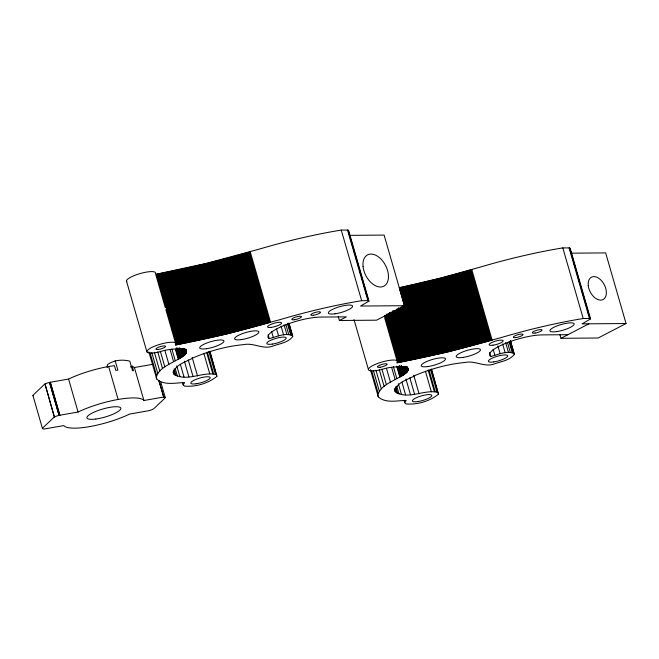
<?xml version="1.0" encoding="UTF-8"?>
<svg xmlns="http://www.w3.org/2000/svg" width="659" height="659" viewBox="0 0 659 659"><rect width="100%" height="100%" fill="white"/><g stroke="black" fill="none" stroke-linecap="round" stroke-linejoin="round"><path stroke-width="0.99" d="M107.203 367.541L107.392 364.732C113.801 359.896 122.17 359.336 129.757 361.107L132.475 370.523L133.538 370.828L132.179 366.124L130.482 366.997M349.361 235.354L384.106 235.082L404.486 305.71L360.547 306.048L368.999 301.13L367.911 300.652L361.651 300.693A176.027 41.69 -16.1 0 0 279.375 319.829L226.688 334.022L175.22 345.102A15.132 3.583 -16.1 0 0 165.409 342.977A15.132 3.583 -16.1 0 0 147.221 350.662A15.132 3.583 -16.1 0 0 158.934 351.98A29.77 7.051 -16.1 0 1 161.2 351.412C169.132 348.141 201.382 346.099 178.26 359.221A29.77 7.051 -16.1 0 1 177.024 359.855C169.445 364.336 158.803 368.093 156.232 377.335L156.727 379.024C164.009 385.779 175.673 382.706 184.627 382.599L183.144 384.881L184.594 386.141C195.88 386.99 208.12 383.505 216.885 376.371L209.933 351.181M431.497 368.999L438.449 394.189C429.676 401.331 417.444 404.807 406.15 403.959L404.708 402.698L406.191 400.417C397.237 400.524 385.564 403.596 378.291 396.85L377.788 395.161C380.358 385.91 391.009 382.154 398.58 377.673A29.77 7.051 -16.1 0 0 399.824 377.039C422.946 363.925 390.696 365.959 382.764 369.229A29.77 7.051 -16.1 0 0 380.498 369.798A15.132 3.583 -16.1 0 1 368.785 368.488A15.132 3.583 -16.1 0 1 386.965 360.803A15.132 3.583 -16.1 0 1 396.776 362.92L448.244 351.848L500.931 337.647A176.027 41.69 -16.1 0 1 583.207 318.511L589.476 318.47L590.555 318.948L582.103 323.866L626.05 323.528L605.662 252.908L570.916 253.18M288.98 323.099L292.736 336.51C288.444 342.392 280.124 343.603 273.609 345.802C263.353 350.226 254.069 342.392 243.641 344.632C226.449 346.206 209.62 350.934 193.713 357.557C187.189 361.667 173.778 364.575 173.589 373.892C186.332 382.739 203.096 370.877 216.729 374.716M510.536 340.925L514.3 354.336C510 360.218 501.68 361.429 495.173 363.62C484.917 368.051 475.633 360.218 465.205 362.45C448.005 364.032 431.184 368.76 415.269 375.375C408.745 379.485 395.334 382.401 395.153 391.718C407.896 400.557 424.66 388.695 438.293 392.542M155.672 274.325L206.3 263.402L258.987 249.201A176.027 41.69 -16.1 0 1 341.263 230.073L348.117 230.106L349.081 234.044M419.643 358.356L399.255 287.736L440.13 278.172L480.551 267.027A176.027 41.69 -16.1 0 1 562.827 247.891L569.681 247.924L571.213 253.822M338.273 316.559L339.401 320.488L346.37 316.864L320.381 317.086A31.714 7.513 -16.1 0 0 282.942 325.958A31.714 7.513 -16.1 0 0 269.267 338.66L268.139 334.731M404.486 305.71L376.594 320.183L339.401 320.488M559.829 334.385L560.966 338.306L588.882 323.816M626.05 323.528L598.15 338.001L560.966 338.306M269.267 338.66C276.541 336.864 285.396 332.268 292.654 335.851M489.695 352.557L490.831 356.478C498.097 354.682 506.952 350.094 514.218 353.677M33.255 395.87A5.041 1.194 -16.1 0 1 33.263 395.005L44.128 384.667A5.041 1.194 -16.1 0 1 50.183 382.286L68.577 379.065A42.16 9.984 -16.1 0 1 108.636 366.503L114.411 365.646L115.77 370.358L117.854 370.136L115.144 360.72M59.697 415.244L78.083 412.015A42.16 9.984 -16.1 0 1 143.917 400.491L162.098 397.303A5.041 1.194 -16.1 0 1 164.939 398.127L154.066 408.465A5.041 1.194 -16.1 0 1 148.44 410.763L129.625 414.066A42.16 9.984 -16.1 0 1 63.799 425.599L45.018 428.877A5.041 1.194 -16.1 0 1 42.769 427.955L53.643 417.625A5.041 1.194 -16.1 0 1 59.697 415.244L50.183 382.286M132.179 366.124L134.403 367.533L152.591 364.345A5.041 1.194 -16.1 0 1 153.185 364.254M567.934 334.69L541.945 334.904A31.714 7.513 -16.1 0 0 504.506 343.776A31.714 7.513 -16.1 0 0 490.831 356.478M570.175 248.328L590.555 318.948M569.681 247.924L590.06 318.544M572.341 257.751L573.19 260.692M573.758 262.653L575.175 267.554M578.289 278.345L579.137 281.286M582.251 292.077L583.1 295.018M583.668 296.978L585.085 301.888M588.199 312.679L589.047 315.62M569.088 247.85L589.476 318.47M562.827 247.891L583.207 318.511M510.338 340.604L514.3 354.336M509.704 341.955L512.817 352.746M509.11 341.815L512.224 352.598M507.512 342.598L510.346 352.408M505.642 342.622L508.476 352.425M502.628 343.924L505.173 352.746M497.866 345.843L500.132 353.685M471.778 269.58L492.166 340.209M470.905 269.836L491.284 340.456M493.113 349.229L494.81 355.119M470.024 270.083L490.411 340.711M469.15 270.338L489.53 340.958M468.269 270.585L488.649 341.205M467.388 270.833L487.775 341.461M466.514 271.088L486.894 341.708M465.633 271.335L486.012 341.955M464.752 271.582L485.139 342.202M463.87 271.821L484.258 342.449M462.997 272.068L483.376 342.688M462.116 272.315L482.495 342.935M461.234 272.554L481.622 343.182M460.353 272.801L480.74 343.421M459.48 273.04L479.859 343.66M458.598 273.287L478.978 343.907M457.717 273.526L478.096 344.146M456.835 273.765L477.223 344.385M455.954 274.004L476.342 344.624M455.081 274.243L475.46 344.863M454.199 274.482L474.579 345.102M453.318 274.712L473.706 345.341M452.436 274.951L472.824 345.571M451.555 275.19L471.943 345.81M450.682 275.421L471.061 346.041M449.8 275.651L470.18 346.272M448.919 275.89L469.307 346.51M448.038 276.121L468.425 346.741M447.164 276.352L467.544 346.972M446.283 276.582L466.663 347.202M445.402 276.813L465.789 347.433M444.52 277.035L464.908 347.664M443.647 277.266L464.027 347.886M442.766 277.497L463.153 348.117M441.884 277.719L462.272 348.339M441.011 277.941L461.391 348.57M440.13 278.172L460.517 348.792M439.256 278.395L459.636 349.015M438.375 278.617L458.763 349.237M437.502 278.839L457.881 349.459M436.62 279.062L457.008 349.682M435.747 279.276L456.127 349.904M434.866 279.498L455.254 350.118M433.993 279.721L454.372 350.341M433.111 279.935L453.499 350.555M432.238 280.149L452.626 350.769M431.365 280.372L451.744 350.992M430.484 280.586L450.871 351.206M429.61 280.8L449.998 351.42M428.737 281.014L449.125 351.634M427.864 281.22L448.244 351.848M426.991 281.434L447.37 352.054M426.118 281.648L446.497 352.268M425.244 281.854L445.624 352.474M424.371 282.068L444.751 352.689M423.498 282.274L443.878 352.894M422.625 282.48L443.005 353.1M421.752 282.686L442.14 353.306M420.879 282.892L441.266 353.512M420.005 283.098L440.393 353.718M419.14 283.304L439.52 353.924M418.267 283.502L438.655 354.122M417.402 283.708L437.782 354.328M416.529 283.905L436.917 354.526M415.664 284.111L436.044 354.731M414.791 284.309L435.179 354.929M413.926 284.507L434.306 355.127M413.061 284.704L433.441 355.325M412.188 284.902L432.576 355.522M411.323 285.092L431.711 355.72M410.458 285.289L430.846 355.909M409.593 285.487L429.981 356.107M408.728 285.676L429.116 356.297M407.863 285.866L428.251 356.486M431.373 369.666L438.449 394.189M406.998 286.055L427.386 356.684M430.459 369.378L436.966 391.932M406.142 286.253L426.521 356.873M405.277 286.434L425.665 357.063M428.984 370.111L435.212 391.685M404.412 286.624L424.8 357.244M428.136 370.078L434.363 391.652M403.555 286.813L423.935 357.433M402.69 287.003L423.078 357.623M401.833 287.184L422.221 357.804M425.417 371.198L431.365 391.792M400.977 287.373L421.356 357.994M400.12 287.555L420.5 358.175M403.497 305.57L418.786 358.537M402.641 305.751L417.93 358.718M402.072 306.913L417.073 358.9M401.216 307.094L416.216 359.081M400.359 307.275L415.368 359.254M399.791 308.428L414.511 359.435M398.654 307.621L413.663 359.608M398.085 308.783L412.806 359.781M397.237 308.956L411.957 359.954M396.38 309.129L411.109 360.127M395.82 310.282L410.252 360.3M413.695 375.16L419.075 393.802M394.972 310.447L409.404 360.473M394.123 310.62L408.555 360.646M393.275 310.793L407.715 360.811M392.426 310.957L406.867 360.984M391.866 312.102L406.018 361.148M407.41 366.906L407.979 368.867M407.583 367.582L408.135 369.839M407.262 367.047L408.078 370.144M407.188 367.36L408.036 370.3M407.13 367.516L407.913 370.622M391.018 312.275L405.178 361.313M406.982 367.846L407.839 370.786M406.611 367.03L407.748 370.951M409.799 377.681L414.61 394.362M406.512 367.203L407.641 371.124M406.117 366.396L407.534 371.297M405.993 366.569L407.41 371.47M390.177 312.44L404.329 361.478M405.862 366.742L407.278 371.651M405.713 366.923L407.13 371.824M405.565 367.104L406.974 372.005M405.112 366.305L406.809 372.195M389.337 312.605L403.489 361.643M404.939 366.495L406.636 372.376M404.75 366.684L406.446 372.566M404.552 366.874L406.249 372.755M404.346 367.063L406.043 372.945M388.777 313.742L402.649 361.807M403.843 366.272L405.82 373.142M403.613 366.47L405.59 373.332M403.374 366.668L405.351 373.529M387.937 313.906L401.809 361.972M403.119 366.865L405.104 373.727M402.863 367.063L404.84 373.933M402.311 366.28L404.577 374.131M405.944 379.007L410.475 394.7M387.097 314.071L400.969 362.129M402.031 366.486L404.296 374.328M401.455 365.704L404.008 374.534M386.256 314.228L400.128 362.293M401.158 365.91L403.703 374.74M400.853 366.116L403.399 374.946M400.532 366.322L403.077 375.152M385.696 315.373L399.288 362.45M400.202 366.528L402.756 375.358M399.585 365.761L402.418 375.564M384.864 315.529L398.448 362.607M399.239 365.967L402.072 375.778M398.884 366.173L401.718 375.984M384.592 317.646L397.616 362.763M398.522 366.388L401.356 376.198M398.151 366.593L400.985 376.404M397.772 366.808L400.606 376.618M401.891 382.047L405.573 394.799M397.385 367.022L400.219 376.824M396.702 366.247L399.824 377.039M404.14 400.738L404.708 402.698M393.423 366.791L396.817 378.563M398.365 383.719L401.479 394.502M391.718 367.681L395.12 379.452M396.743 386.174L399.008 394.024M395.68 386.718L397.657 393.58M395.145 388.143L396.561 393.052M348.611 230.51L368.999 301.13M394.304 388.777L395.153 391.718M348.117 230.106L368.496 300.726M350.217 237.965L351.066 240.906M351.634 242.866L353.043 247.776M354.18 251.697L355.028 254.638M355.596 256.598L357.013 261.508M360.127 272.291L360.975 275.24M361.536 277.2L362.952 282.101M364.089 286.022L364.938 288.971M365.506 290.932L366.915 295.833M347.532 230.032L367.911 300.652M386.462 368.365L390.425 382.096M381.874 369.007L386.405 384.699M341.263 230.073L361.651 300.693M379.304 369.715L384.115 386.388M375.943 370.193L381.322 388.826M373.373 370.523L379.32 391.125M371.627 370.679L378.134 393.242M370.432 369.658L378.291 396.85M354.007 319.615L368.447 369.641M289.054 323.758L292.736 336.51M287.859 323.149L291.262 334.92M287.546 323.989L290.668 334.78M285.948 324.78L288.782 334.591M284.087 324.796L286.912 334.607M281.063 326.098L283.609 334.929M276.582 328.998L278.568 335.868M250.222 251.763L270.602 322.383M249.341 252.018L269.729 322.638M271.549 331.411L273.246 337.293M248.468 252.265L268.847 322.885M247.586 252.512L267.966 323.141M246.705 252.768L267.093 323.388M245.832 253.015L266.211 323.635M244.95 253.262L265.33 323.882M244.069 253.509L264.457 324.129M243.187 253.756L263.575 324.376M242.314 254.003L262.694 324.623M241.433 254.25L261.821 324.871M240.551 254.489L260.939 325.118M239.67 254.736L260.058 325.357M238.797 254.975L259.176 325.604M237.915 255.222L258.295 325.843M237.034 255.461L257.422 326.081M236.153 255.7L256.54 326.32M235.279 255.939L255.659 326.567M234.398 256.178L254.778 326.806M233.517 256.417L253.896 327.045M232.635 256.656L253.023 327.276M231.754 256.895L252.142 327.515M230.881 257.134L251.26 327.754M229.999 257.364L250.379 327.984M229.118 257.603L249.506 328.223M228.236 257.834L248.624 328.454M227.355 258.064L247.743 328.684M226.482 258.295L246.861 328.915M225.6 258.526L245.98 329.146M224.719 258.756L245.107 329.376M223.846 258.987L244.225 329.607M222.964 259.218L243.344 329.838M222.083 259.448L242.471 330.068M221.202 259.671L241.589 330.291M220.328 259.901L240.708 330.521M219.447 260.124L239.835 330.744M218.574 260.346L238.953 330.966M217.692 260.569L238.08 331.189M216.811 260.791L237.199 331.419M215.938 261.013L236.317 331.634M215.056 261.236L235.444 331.856M214.183 261.458L234.563 332.078M213.31 261.681L233.69 332.301M212.429 261.895L232.816 332.515M211.555 262.117L231.935 332.737M210.674 262.331L231.062 332.952M209.801 262.546L230.189 333.166M208.928 262.76L229.307 333.38M208.055 262.974L228.434 333.594M207.173 263.188L227.561 333.808M206.3 263.402L226.688 334.022M205.427 263.616L225.815 334.237M204.554 263.822L224.941 334.442M203.68 264.037L224.068 334.657M202.807 264.243L223.195 334.863M201.934 264.448L222.322 335.077M201.061 264.663L221.449 335.283M200.188 264.869L220.576 335.489M199.323 265.075L219.702 335.695M198.45 265.272L218.829 335.901M197.576 265.478L217.964 336.098M196.703 265.684L217.091 336.304M195.838 265.882L216.218 336.51M194.965 266.088L215.353 336.708M194.1 266.285L214.48 336.906M193.235 266.483L213.615 337.103M192.362 266.681L212.75 337.309M191.497 266.879L211.877 337.499M190.632 267.076L211.012 337.696M189.767 267.274L210.147 337.894M188.894 267.472L209.282 338.092M188.029 267.661L208.417 338.281M187.164 267.859L207.552 338.479M186.308 268.048L206.687 338.668M209.809 351.848L216.885 376.371M185.443 268.238L205.822 338.858M208.895 351.552L215.402 374.114M184.578 268.427L204.965 339.047M183.713 268.617L204.101 339.237M207.42 352.285L213.656 373.867M182.856 268.806L203.236 339.426M206.572 352.252L212.799 373.834M181.991 268.996L202.379 339.616M181.134 269.177L201.514 339.797M180.269 269.366L200.657 339.986M203.862 353.372L209.801 373.974M179.413 269.547L199.801 340.168M178.556 269.729L198.936 340.357M177.699 269.918L198.079 340.538M176.843 270.099L197.222 340.719M175.986 270.281L196.366 340.901M175.129 270.454L195.509 341.082M174.273 270.635L194.66 341.255M173.416 270.816L193.804 341.436M172.567 270.989L192.947 341.609M171.711 271.17L192.098 341.79M170.862 271.343L191.242 341.963M170.014 271.516L190.393 342.136M169.157 271.689L189.545 342.309M168.309 271.862L188.696 342.482M167.46 272.035L187.848 342.655M192.14 357.343L197.519 375.976M166.612 272.2L186.999 342.82M165.763 272.373L186.151 342.993M164.923 272.538L185.303 343.158M164.075 272.702L184.462 343.331M185.904 349.212L186.588 351.873M185.706 349.229L186.555 352.17M185.673 349.377L186.472 352.483M185.566 349.698L186.423 352.639M163.234 272.875L183.614 343.496M185.5 349.855L186.349 352.804M185.426 350.02L186.275 352.969M188.235 359.863L193.046 376.536M185.055 349.212L186.184 353.133M184.948 349.377L186.085 353.306M184.553 348.57L185.97 353.471M184.438 348.743L185.846 353.652M184.298 348.924L185.714 353.825M162.386 273.04L182.774 343.66M184.158 349.105L185.574 354.007M184.001 349.286L185.418 354.188M183.548 348.487L185.253 354.369M183.375 348.669L185.072 354.558M161.546 273.205L181.925 343.825M183.186 348.858L184.882 354.748M182.988 349.048L184.685 354.937M182.782 349.237L184.479 355.127M160.705 273.361L181.085 343.99M182.279 348.454L184.256 355.316M182.049 348.652L184.034 355.514M181.81 348.842L183.795 355.712M159.865 273.526L180.245 344.146M181.563 349.039L183.54 355.909M181.299 349.245L183.284 356.107M180.747 348.463L183.013 356.305M159.025 273.691L179.405 344.311M184.38 361.181L188.911 376.874M180.467 348.66L182.732 356.511M179.899 347.886L182.444 356.717M158.185 273.847L178.564 344.468M179.594 348.092L182.148 356.914M179.289 348.298L181.835 357.12M178.968 348.504L181.522 357.326M157.344 274.004L177.724 344.632M178.647 348.71L181.192 357.54M178.021 347.936L180.854 357.746M156.504 274.169L176.892 344.789M177.683 348.15L180.508 357.952M177.329 348.356L180.154 358.166M155.952 275.305L165.294 307.671M165.862 309.631L176.052 344.945M176.966 348.562L179.792 358.372M176.307 347.795L179.421 358.587M176.208 348.99L179.042 358.793M180.327 364.229L184.009 376.981M175.821 349.196L178.655 359.007M175.426 349.41L178.26 359.221M182.576 382.912L183.144 384.881M176.801 365.893L179.915 376.684M171.859 348.973L175.261 360.737M170.162 349.855L173.556 361.626M175.179 368.356L177.444 376.198M174.116 368.892L176.093 375.762M173.589 370.325L174.997 375.226M173.029 371.931L173.589 373.892M164.898 350.547L168.869 364.279M160.31 351.181L164.841 366.882M157.74 351.89L162.551 368.562M154.379 352.367L159.758 371.001M160.755 381.998L165.244 397.558M151.809 352.705L157.756 373.299M158.992 380.638L163.753 397.122L158.835 380.647M150.063 352.862L156.578 375.424M148.868 351.832L156.727 379.024M126.503 281.195L146.883 351.815M134.403 367.533L143.917 400.491M108.636 366.503L118.142 399.461M68.577 379.065L78.083 412.015M50.389 382.245L59.903 415.203M32.958 395.573L42.481 428.581M126.825 281.69A15.132 3.583 -16.1 0 1 140.688 273.394A15.132 3.583 -16.1 0 1 155.4 273.757M45.018 384.049L54.392 417.081L45.018 384.049M49.549 382.418L59.063 415.376L49.549 382.418M206.316 348.735A12.612 2.99 -16.1 0 0 223.928 341.024A12.612 2.99 -16.1 0 0 205.155 343.693A12.612 2.99 -16.1 0 0 206.316 348.735M241.285 339.607A12.612 2.99 -16.1 0 0 258.888 331.897A12.612 2.99 -16.1 0 0 240.115 334.558A12.612 2.99 -16.1 0 0 241.285 339.607M334.994 313.816A12.612 2.99 -16.1 0 0 352.598 306.097A12.612 2.99 -16.1 0 0 333.825 308.766A12.612 2.99 -16.1 0 0 334.994 313.816M271.475 327.366A7.315 1.73 -16.1 0 0 281.64 322.885A7.315 1.73 -16.1 0 0 270.701 324.467A7.315 1.73 -16.1 0 0 271.475 327.366M294.491 319.739A5.041 1.194 -16.1 0 0 301.476 316.649A5.041 1.194 -16.1 0 0 293.922 317.753A5.041 1.194 -16.1 0 0 294.491 319.739M313.486 315.274A5.041 1.194 -16.1 0 0 320.48 312.177A5.041 1.194 -16.1 0 0 312.926 313.28A5.041 1.194 -16.1 0 0 313.486 315.274M158.572 349.418A5.041 1.194 -16.1 0 0 165.557 346.329A5.041 1.194 -16.1 0 0 158.003 347.433A5.041 1.194 -16.1 0 0 158.572 349.418M272.233 344.097A10.091 2.389 -16.1 0 0 286.204 337.919A10.091 2.389 -16.1 0 0 271.096 340.118A10.091 2.389 -16.1 0 0 272.233 344.097M196.242 383.752A10.091 2.389 -16.1 0 0 210.213 377.566A10.091 2.389 -16.1 0 0 195.105 379.765A10.091 2.389 -16.1 0 0 196.242 383.752M363.06 266.574A17.653 11.079 62.6 0 0 383.497 286.368A17.653 11.079 62.6 0 0 380.564 258.666A17.653 11.079 62.6 0 0 363.06 266.574M493.797 361.923A10.091 2.389 -16.1 0 0 507.768 355.736A10.091 2.389 -16.1 0 0 492.66 357.944A10.091 2.389 -16.1 0 0 493.797 361.923M380.136 367.244A5.041 1.194 -16.1 0 0 387.121 364.147A5.041 1.194 -16.1 0 0 379.568 365.251A5.041 1.194 -16.1 0 0 380.136 367.244M516.046 337.565A5.041 1.194 -16.1 0 0 523.032 334.475A5.041 1.194 -16.1 0 0 515.478 335.571A5.041 1.194 -16.1 0 0 516.046 337.565M462.84 357.433A12.612 2.99 -16.1 0 0 480.444 349.715A12.612 2.99 -16.1 0 0 461.679 352.384A12.612 2.99 -16.1 0 0 462.84 357.433M493.031 345.192A7.315 1.73 -16.1 0 0 503.204 340.711A7.315 1.73 -16.1 0 0 492.265 342.285A7.315 1.73 -16.1 0 0 493.031 345.192M556.55 331.634A12.612 2.99 -16.1 0 0 574.154 323.923A12.612 2.99 -16.1 0 0 555.389 326.584A12.612 2.99 -16.1 0 0 556.55 331.634M535.05 333.092A5.041 1.194 -16.1 0 0 542.036 330.002A5.041 1.194 -16.1 0 0 534.482 331.098A5.041 1.194 -16.1 0 0 535.05 333.092M427.88 366.561A12.612 2.99 -16.1 0 0 445.484 358.842A12.612 2.99 -16.1 0 0 426.719 361.511A12.612 2.99 -16.1 0 0 427.88 366.561M417.806 401.57A10.091 2.389 -16.1 0 0 431.777 395.384A10.091 2.389 -16.1 0 0 416.669 397.591A10.091 2.389 -16.1 0 0 417.806 401.57M588.223 285.372A12.612 7.908 62.6 0 0 602.738 299.713A12.612 7.908 62.6 0 0 600.843 279.993A12.612 7.908 62.6 0 0 588.223 285.372M95.843 419.042A17.653 4.185 -16.1 0 0 120.844 408.292A17.653 4.185 -16.1 0 0 94.871 411.793A17.653 4.185 -16.1 0 0 95.843 419.042"/></g></svg>
